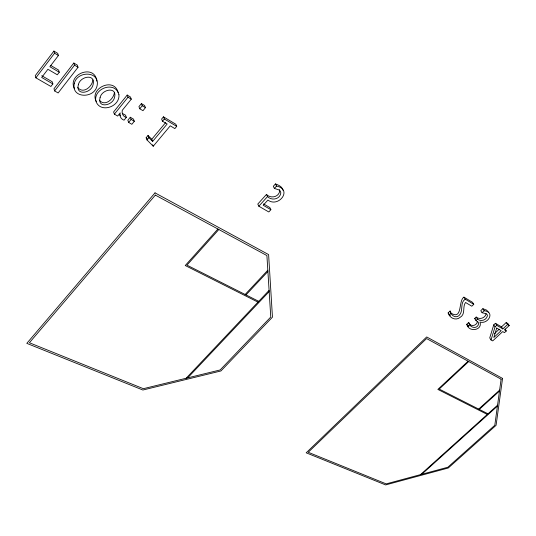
<?xml version="1.0" encoding="UTF-8"?>
<svg xmlns="http://www.w3.org/2000/svg" width="536" height="536" viewBox="0 0 536 536"><rect width="100%" height="100%" fill="white"/><g stroke="black" fill="none" stroke-linecap="round" stroke-linejoin="round"><path stroke-width="0.8" d="M477.409 321.352C477.174 325.948 469.985 327.335 468.699 322.458L466.776 324.287C468.504 332.648 482.809 330.457 480.001 322.036C487.968 324.575 495.492 311.865 484.169 310.739L482.862 308.709L480.779 310.686L482.078 312.723L486.185 313.701L487.157 314.645L487.412 315.878C486.46 320.166 480.819 321.982 477.455 319.108L476.169 317.071L474.675 318.491L475.955 320.528L478.092 322.109L478.695 323.396C477.77 329.687 469.576 328.086 468.699 322.458M92.942 79.918C92.259 86.571 83.268 94.457 77.7 87.529M114.389 92.715C113.605 99.167 104.828 106.966 99.348 100.199M506.299 330.98L504.503 329.915L509.2 325.546L507.525 324.541L502.828 328.923L501.515 326.9L495.425 323.288L493.757 324.85L489.73 337.908L491.016 339.938L492.705 340.909L502.708 331.59L504.503 332.648L506.299 330.98L504.986 328.963M491.016 339.938L495.063 326.88L496.731 325.312L502.828 328.923M486.105 313.841C485.16 318.136 479.519 319.945 476.169 317.071M52.863 83.924L41.681 77.459L47.918 69.278L57.312 74.785L59.268 72.233L49.875 66.712L58.411 55.51L57.741 53.372L53.908 51.074L35.262 75.65L35.872 77.827L50.9 86.477L52.863 83.924L52.213 81.753L41.754 75.69M35.872 77.827L54.578 53.211L53.908 51.074M73.821 63.027L53.982 88.755L54.632 90.939L58.143 92.956L78.042 67.268L77.325 65.124L73.821 63.027L74.531 65.164L78.042 67.268M54.632 90.939L74.531 65.164M126.349 117.371C123.079 116.861 121.612 113.29 122.268 110.316L131.28 99.16L130.456 97.016L127.2 95.06L113.599 111.964L114.382 114.135L117.652 116.037L120.198 112.888L120.024 115.059A7.209 6.164 -17.9 0 0 122.958 119.669L124.057 120.191L126.349 117.371L125.545 115.2L122.556 113.525M114.382 114.135L128.017 97.204L127.2 95.06M130.295 117.243L127.836 120.265L128.647 122.436L131.849 124.298L134.315 121.283L133.491 119.113L130.295 117.243L131.112 119.407L134.315 121.283M141.404 103.589L138.924 106.631L139.769 108.781L142.971 110.684L145.45 107.649L144.593 105.505L141.404 103.589L142.254 105.733L145.45 107.649M128.647 122.436L131.112 119.407M139.769 108.781L142.254 105.733M146.147 137.745L148.016 135.481L151.768 139.286L152.619 141.464L167.152 123.99L162.495 121.216L161.611 119.066L163.46 116.828L175.795 124.231L176.713 126.375L174.857 128.593L170.247 125.839L153.249 146.228L146.985 139.923L146.147 137.745L147.279 138.891M146.985 139.923L148.867 137.658L148.016 135.481M162.495 121.216L164.351 118.972L163.46 116.828M151.768 139.286L165.738 122.469M217.911 229.013L185.242 265.528L257.984 302.13M218.835 229.515L186.943 265.139L258.734 301.333M283.068 190.38C282.392 186.729 278.579 185.034 275.457 183.915L273.306 186.294L274.378 188.431L278.841 189.865L280.315 191.191L280.837 192.839C280.161 199.305 271.712 201.02 267.524 196.585L266.472 194.441L257.789 204.062L258.821 206.219L268.811 211.975L270.881 209.703L269.829 207.553L263.565 203.921M274.378 188.431L276.536 186.046L275.457 183.915M258.821 206.219L267.524 196.585M245.146 294.478L267.819 270.218M246.004 294.914L267.9 271.497M186.126 378.255L269.092 290.365M187.68 377.873L269.166 291.597M473.777 304.321L465.208 299.189C460.082 302.559 463.097 309.466 460.257 314.022C457.061 319.342 451.051 316.14 450.079 311.034L448.123 312.924C449.617 318.096 455.835 321.071 460.196 317.292C465.824 314.076 462.193 306.927 465.556 302.485L471.801 306.21L473.777 304.321L472.477 302.284L463.915 297.145C458.139 300.703 462.803 320.515 450.997 313.118M449.369 314.987L451.339 313.091M482.078 312.723L484.169 310.739M468.042 326.33L469.965 324.501M475.955 320.528L477.455 319.108M501.515 326.9L506.198 322.525L507.873 323.53L509.2 325.546M494.353 333.767L499.224 329.218M468.102 361.204L437.858 389.417L487.298 414.435M468.725 361.539L439.198 389.069L487.995 413.805M478.688 409.089L499.619 390.114M479.278 409.39L499.485 391.066M420.499 474.628L497.555 405.196M421.745 474.286L497.428 406.127M482.862 308.709L486.668 310.156L488.758 312.582M276.536 186.046C293.038 189.53 278.405 208.089 267.926 200.062L263.21 205.268L270.881 209.703M50.665 65.405L58.598 70.075L59.268 72.233M54.578 53.211L58.411 55.51M128.017 97.204L131.28 99.16M164.351 118.972L176.713 126.375M474.675 318.491L475.311 318.88M266.472 194.441C270.647 198.876 279.089 197.168 279.759 190.709L279.403 189.61M467.921 325.7L468.873 326.417M450.367 315.697L448.123 312.924M148.867 137.658L152.619 141.464M466.776 324.287L467.539 325.231M506.198 322.525L507.525 324.541M495.425 323.288L496.731 325.312M493.757 324.85L495.063 326.88M463.915 297.145L465.208 299.189M74.29 88.34C67.302 73.888 95.12 63.603 96.768 81.117M96.306 101.552C88.983 88.286 114.336 76.547 118.134 92.587M450.079 311.034L450.689 312.421M152.68 144.774L153.249 146.228M120.231 115.796A7.189 6.157 -17.8 0 1 119.642 114.738M118.938 94.731C120.024 107.321 99.046 113.84 95.676 100.286C94.43 87.603 115.696 80.963 118.938 94.731M501.113 379.193L494.802 425.289L447.828 467.245L386.208 483.887L308.227 452.277L426.569 338.564L501.113 379.193M502.554 378.409L496.081 425.329L448.284 467.995L385.618 484.926L306.183 452.813L426.683 336.943L502.554 378.409M74.276 83.562C71.013 98.49 94.229 98.892 97.05 85.934C100.5 70.853 77.043 70.43 74.276 83.562M78.343 84.742C75.362 96.071 91.288 93.331 93.043 84.795C96.078 73.318 80.132 76.085 78.343 84.742M100.105 97.525C97.043 108.701 112.768 105.773 114.503 97.532C117.619 86.209 101.874 89.17 100.105 97.525M496.705 328.052L493.817 337.506L501.147 330.672L496.705 328.052M155.025 192.866L26.8 343.355L142.891 390.027L220.939 370.959L272.456 317.145L268.61 254.587L155.025 192.866M155.346 195.104L29.4 342.752L143.373 388.694L220.135 369.954L270.767 317.024L266.901 255.565L155.346 195.104"/></g></svg>
